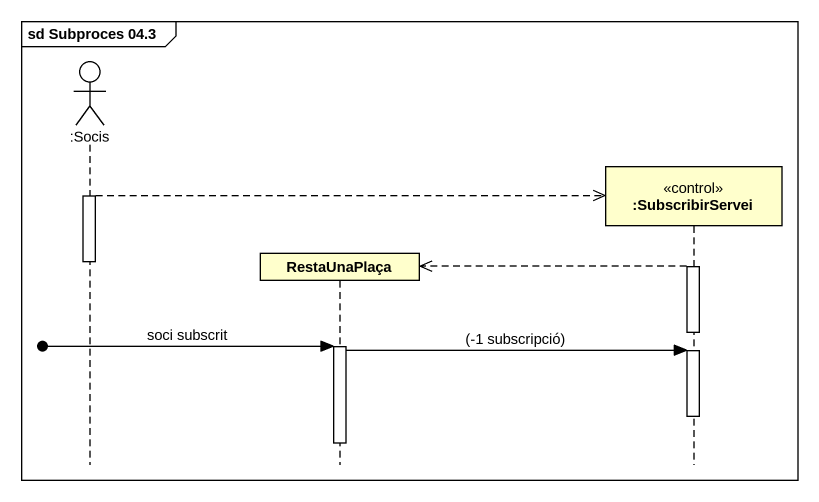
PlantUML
@startuml
mainframe sd Subproces 04.3
hide footbox
actor ":Socis" as Socis
participant RestaUnaPlaça
participant ":SubscribirServei" as SubscribirServei <<control>>

activate Socis
Socis -->> SubscribirServei **
deactivate Socis
activate SubscribirServei
SubscribirServei -->> RestaUnaPlaça **
deactivate SubscribirServei
[o-> RestaUnaPlaça : soci subscrit
activate RestaUnaPlaça
RestaUnaPlaça -> SubscribirServei : (-1 subscripció)
activate SubscribirServei
deactivate SubscribirServei
deactivate RestaUnaPlaça
@enduml
